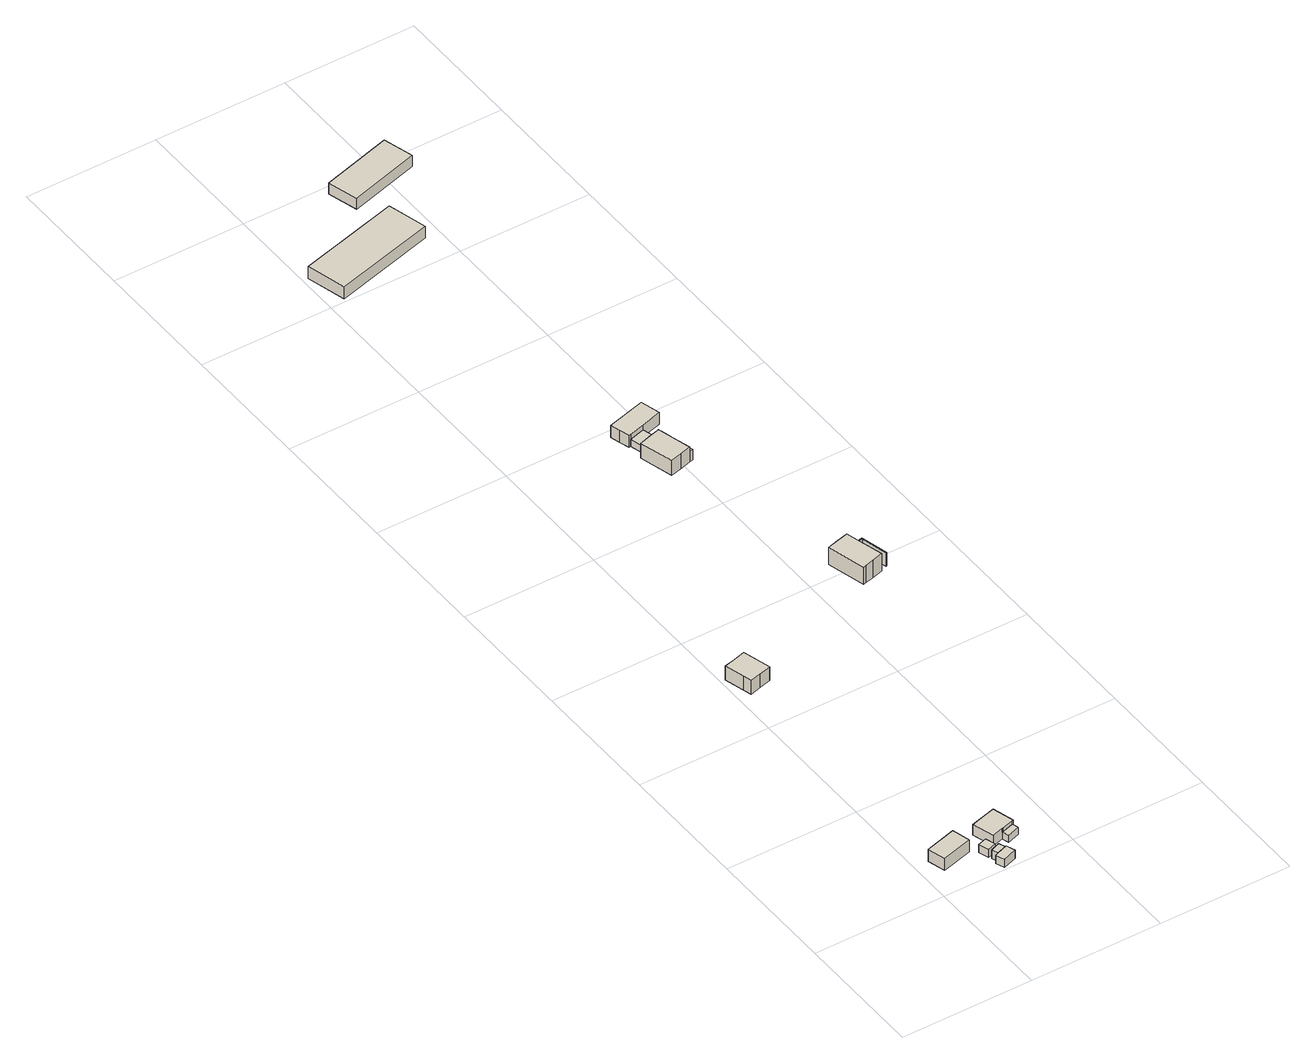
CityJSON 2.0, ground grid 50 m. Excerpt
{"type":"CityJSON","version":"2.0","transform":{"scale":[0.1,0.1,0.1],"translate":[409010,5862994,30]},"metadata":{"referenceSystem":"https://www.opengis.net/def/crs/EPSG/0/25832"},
"CityObjects":{
"building1":{"type":"Building","attributes":{"Gemeindeschluessel":"03454033","AbsoluteHoehe":"31.195","MittlereTraufHoehe":"34.568","Firsthoehe":"38.009","function":"31001_2000","roofType":"3100","measuredHeight":6.81},"address":[{"country":"Germany","locality":"Lorup"}],"geometry":[{"type":"MultiSurface","lod":"1","boundaries":[[[0,1,2,3]],[[4,5,6,7]],[[4,7,3,2]],[[5,4,2,1]],[[6,5,1,0]],[[7,6,0,3]]]}]},
"building2":{"type":"Building","attributes":{"Gemeindeschluessel":"03454033","BezugspunktDach":"4000","AbsoluteHoehe":"31.314","MittlereTraufHoehe":"34.814","Firsthoehe":"34.814","function":"31001_2000","measuredHeight":3.5},"address":[{"country":"Germany","locality":"Lorup"}],"geometry":[{"type":"MultiSurface","lod":"1","boundaries":[[[8,9,10,11]],[[12,13,14,15]],[[12,15,11,10]],[[13,12,10,9]],[[14,13,9,8]],[[15,14,8,11]]]}]},
"building3":{"type":"Building","attributes":{"Gemeindeschluessel":"03454033","BezugspunktDach":"4000","AbsoluteHoehe":"31.31","MittlereTraufHoehe":"34.81","Firsthoehe":"34.81","function":"31001_2000","measuredHeight":3.5},"address":[{"country":"Germany","locality":"Lorup"}],"geometry":[{"type":"MultiSurface","lod":"1","boundaries":[[[16,17,18,19,20,21]],[[22,23,24,25,26,27]],[[22,27,21,20]],[[23,22,20,19]],[[24,23,19,18]],[[25,24,18,17]],[[26,25,17,16]],[[27,26,16,21]]]}]},
"building4":{"type":"Building","attributes":{"Gemeindeschluessel":"03454033","BezugspunktDach":"4000","AbsoluteHoehe":"31.31","MittlereTraufHoehe":"34.81","Firsthoehe":"34.81","function":"51009_1610","measuredHeight":3.5},"address":[{"country":"Germany","locality":"Lorup"}],"geometry":[{"type":"MultiSurface","lod":"1","boundaries":[[[20,19,28,29]],[[30,23,22,31]],[[30,31,29,28]],[[23,30,28,19]],[[22,23,19,20]],[[31,22,20,29]]]}]},
"building5":{"type":"Building","attributes":{"Gemeindeschluessel":"03454033","AbsoluteHoehe":"31.275","MittlereTraufHoehe":"35.413","Firsthoehe":"37.107","function":"31001_1000","roofType":"3100","measuredHeight":5.83},"address":[{"country":"Germany","locality":"Lorup","thoroughfareNumber":"60","thoroughfareName":"Werlter Straße"}],"children":["building5-1"],"geometry":[{"type":"MultiSurface","lod":"1","boundaries":[[[32,33,34,35,36,37,38,39]],[[40,41,42,43,44,45,46,47]],[[40,47,39,38]],[[41,40,38,37]],[[42,41,37,36]],[[43,42,36,35]],[[44,43,35,34]],[[33,48,49,34]],[[32,50,48,33]],[[47,46,32,39]],[[48,45,44,49]],[[46,45,48,50]]]}]},
"building5-1":{"type":"BuildingPart","attributes":{"AbsoluteHoehe":"31.275","MittlereTraufHoehe":"34.277","Firsthoehe":"34.277","roofType":"1000","measuredHeight":3},"parents":["building5"],"geometry":[{"type":"MultiSurface","lod":"1","boundaries":[[[51,52,49,50]],[[44,53,54,46]],[[53,44,49,52]],[[54,53,52,51]],[[46,54,51,50]],[[49,44,45,48]],[[48,45,46,50]]]}]},
"building6":{"type":"Building","attributes":{"Gemeindeschluessel":"03454033","AbsoluteHoehe":"30.953","MittlereTraufHoehe":"36.033","Firsthoehe":"38.643","function":"31001_1000","roofType":"3100","measuredHeight":7.69},"address":[{"country":"Germany","locality":"Lorup","thoroughfareNumber":"58","thoroughfareName":"Werlter Straße"}],"geometry":[{"type":"MultiSurface","lod":"1","boundaries":[[[55,56,57,58,59,60,61]],[[62,63,64,65,66,67,68]],[[62,68,61,60]],[[63,62,60,59]],[[64,63,59,58]],[[65,64,58,57]],[[66,65,57,56]],[[67,66,56,55]],[[68,67,55,61]]]}]},
"building7":{"type":"Building","attributes":{"Gemeindeschluessel":"03454033","AbsoluteHoehe":"30.928","MittlereTraufHoehe":"37.349","Firsthoehe":"39.641","function":"31001_1000","roofType":"3100","measuredHeight":8.71},"address":[{"country":"Germany","locality":"Lorup","thoroughfareNumber":"51","thoroughfareName":"Werlter Straße"}],"children":["building7-1"],"geometry":[{"type":"MultiSurface","lod":"1","boundaries":[[[69,70,71,72,73,74,75,76,77]],[[78,79,80,81,82,83,84,85,86]],[[78,86,77,76]],[[79,78,76,75]],[[80,79,75,74]],[[81,80,74,73]],[[82,81,73,72]],[[71,87,88,89,82,72]],[[84,83,71,70]],[[85,84,70,69]],[[86,85,69,77]],[[87,83,89,88]]]}]},
"building7-1":{"type":"BuildingPart","attributes":{"AbsoluteHoehe":"30.928","MittlereTraufHoehe":"36.675","Firsthoehe":"36.675","roofType":"1000","measuredHeight":5.75},"parents":["building7"],"geometry":[{"type":"MultiSurface","lod":"1","boundaries":[[[87,90,91,92,93,94,88]],[[95,96,97,98,99,83,89]],[[95,100,101,94]],[[96,95,94,93]],[[97,96,93,92]],[[98,97,92,91]],[[99,98,91,90]],[[83,99,90,87]],[[88,89,83,87]]]}]},
"building8":{"type":"Building","attributes":{"Gemeindeschluessel":"03454033","AbsoluteHoehe":"31.37","MittlereTraufHoehe":"36.805","Firsthoehe":"39.675","function":"31001_1000","roofType":"3100","measuredHeight":8.3},"address":[{"country":"Germany","locality":"Lorup","thoroughfareNumber":"43A","thoroughfareName":"Werlter Straße"}],"children":["building8-1","building8-2"],"geometry":[{"type":"MultiSurface","lod":"1","boundaries":[[[102,103,104,105,106,107,108,109,110]],[[111,112,113,114,115,116,117,118,119]],[[111,119,110,109]],[[112,111,109,108]],[[113,112,108,107]],[[106,120,121,107]],[[105,122,120,106]],[[116,115,105,104]],[[117,116,104,103]],[[102,123,124,103]],[[119,118,102,110]],[[120,114,113,121]],[[115,114,120,122]],[[123,118,117,124]]]}]},
"building8-1":{"type":"BuildingPart","attributes":{"AbsoluteHoehe":"31.37","MittlereTraufHoehe":"34.239","Firsthoehe":"34.239","roofType":"1000","measuredHeight":2.87},"parents":["building8"],"geometry":[{"type":"MultiSurface","lod":"1","boundaries":[[[121,122,125,126]],[[127,115,113,128]],[[127,128,126,125]],[[115,127,125,122]],[[128,113,121,126]],[[121,113,114,120]],[[120,114,115,122]]]}]},
"building8-2":{"type":"BuildingPart","attributes":{"AbsoluteHoehe":"31.37","MittlereTraufHoehe":"35.666","Firsthoehe":"35.666","roofType":"1000","measuredHeight":4.3},"parents":["building8"],"geometry":[{"type":"MultiSurface","lod":"1","boundaries":[[[123,129,130,124]],[[131,132,118,117]],[[131,117,124,130]],[[132,131,130,129]],[[118,132,129,123]],[[117,118,123,124]]]}]},
"building9":{"type":"Building","attributes":{"Gemeindeschluessel":"03454033","AbsoluteHoehe":"31.366","MittlereTraufHoehe":"35.35","Firsthoehe":"38.44","function":"31001_2000","roofType":"3100","measuredHeight":7.07},"address":[{"country":"Germany","locality":"Lorup"}],"geometry":[{"type":"MultiSurface","lod":"1","boundaries":[[[133,134,135,136,137,138,139,140]],[[141,142,143,144,145,146,127,128]],[[141,128,140,139]],[[142,141,139,138]],[[143,142,138,137]],[[144,143,137,136]],[[145,144,136,135]],[[146,145,135,134]],[[127,146,134,133]],[[128,127,133,140]]]}]},
"building10":{"type":"Building","attributes":{"Gemeindeschluessel":"03454033","AbsoluteHoehe":"31.5","MittlereTraufHoehe":"36.131","Firsthoehe":"36.131","function":"51009_1610","roofType":"1000","measuredHeight":4.63},"address":[{"country":"Germany","locality":"Lorup"}],"geometry":[{"type":"MultiSurface","lod":"1","boundaries":[[[147,148,149,150]],[[151,152,153,154]],[[151,154,150,149]],[[152,151,149,148]],[[153,152,148,147]],[[154,153,147,150]]]}]},
"building11":{"type":"Building","attributes":{"Gemeindeschluessel":"03454033","AbsoluteHoehe":"32.678","MittlereTraufHoehe":"36.916","Firsthoehe":"38.5","function":"31001_2720","roofType":"3100","measuredHeight":5.82},"address":[{"country":"Germany","locality":"Lorup"}],"geometry":[{"type":"MultiSurface","lod":"1","boundaries":[[[155,156,157,158]],[[159,160,161,162]],[[159,162,158,157]],[[160,159,157,156]],[[161,160,156,155]],[[162,161,155,158]]]}]},
"building12":{"type":"Building","attributes":{"Gemeindeschluessel":"03454033","AbsoluteHoehe":"32.748","MittlereTraufHoehe":"36.051","Firsthoehe":"38.742","function":"31001_2000","roofType":"3100","measuredHeight":5.99},"address":[{"country":"Germany","locality":"Lorup"}],"geometry":[{"type":"MultiSurface","lod":"1","boundaries":[[[163,164,165,166]],[[167,168,169,170]],[[167,170,166,165]],[[168,167,165,164]],[[169,168,164,163]],[[170,169,163,166]]]}]}
},
"vertices":[
[170,199,63],[54,167,63],[72,100,63],[188,131,63],[72,100,12],[54,167,12],[170,199,12],[188,131,12],
[223,73,48],[256,83,48],[244,121,48],[211,111,48],[244,121,13],[256,83,13],[223,73,13],[211,111,13],
[238,3,48],[291,22,48],[279,56,48],[275,54,48],[238,41,48],[226,36,48],[238,41,13],[275,54,13],[279,56,13],[291,22,13],[238,3,13],[226,36,13],
[266,78,48],[229,64,48],[266,78,13],[229,64,13],
[311,124,57],[315,125,57],[359,138,57],[363,139,57],[340,220,57],[292,207,57],[244,193,57],[267,112,57],[244,193,13],[292,207,13],[340,220,13],[363,139,13],[359,138,13],[315,125,13],[311,124,13],[267,112,13],[315,125,43],[359,138,43],[311,124,43],
[318,99,43],[366,113,43],[366,113,13],[318,99,13],
[47,1168,68],[90,1180,68],[134,1192,68],[105,1297,68],[62,1285,68],[18,1274,68],[38,1201,68],[18,1274,10],[62,1285,10],[105,1297,10],[134,1192,10],[90,1180,10],[47,1168,10],[38,1201,10],
[735,1438,82],[734,1441,82],[707,1541,82],[697,1581,82],[654,1570,82],[611,1559,82],[649,1415,82],[661,1418,82],[692,1426,82],[661,1418,9],[649,1415,9],[611,1559,9],[654,1570,9],[697,1581,9],[707,1541,9],[734,1441,9],[735,1438,9],[692,1426,9],[707,1541,67],[707,1544,67],[707,1544,9],
[733,1547,67],[759,1447,67],[762,1448,67],[736,1548,67],[735,1552,67],[735,1552,9],[736,1548,9],[762,1448,9],[759,1447,9],[733,1547,9],[706,1544,9],[706,1544,67],
[523,2222,77],[499,2312,77],[489,2350,77],[487,2349,77],[446,2338,77],[426,2332,77],[404,2326,77],[439,2199,77],[481,2211,77],[439,2199,14],[404,2326,14],[426,2332,14],[446,2338,14],[487,2349,14],[489,2350,14],[499,2312,14],[523,2222,14],[481,2211,14],[446,2338,42],[426,2332,42],[487,2349,42],[523,2222,57],[499,2312,57],
[470,2410,42],[410,2393,42],[470,2410,14],[410,2393,14],
[538,2226,57],[513,2316,57],[513,2316,14],[538,2226,14],
[470,2410,64],[547,2431,64],[537,2468,64],[527,2505,64],[382,2465,64],[392,2428,64],[403,2391,64],[410,2393,64],[403,2391,14],[392,2428,14],[382,2465,14],[527,2505,14],[537,2468,14],[547,2431,14],
[489,2350,61],[499,2312,61],[513,2316,61],[503,2354,61],[513,2316,15],[499,2312,15],[489,2350,15],[503,2354,15],
[393,3746,77],[10,3644,77],[50,3495,77],[433,3598,77],[50,3495,27],[10,3644,27],[393,3746,27],[433,3598,27],
[564,4026,74],[299,3951,74],[331,3838,74],[596,3913,74],[331,3838,27],[299,3951,27],[564,4026,27],[596,3913,27]
]}
